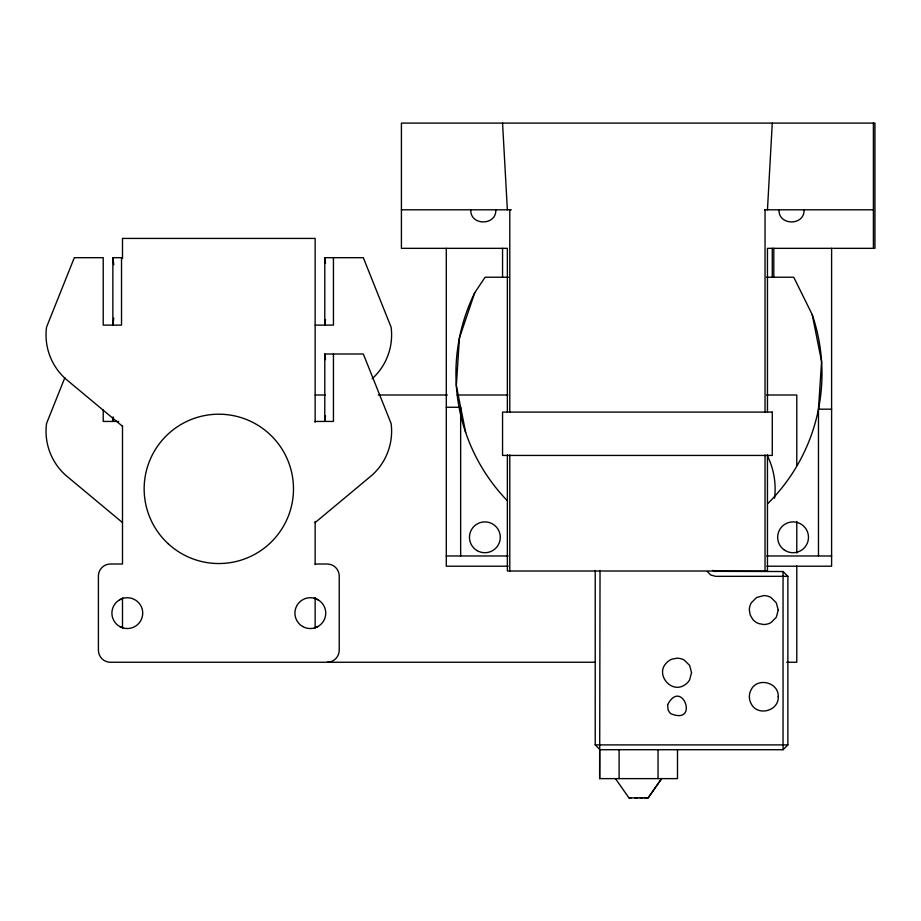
<?xml version="1.0" encoding="UTF-8"?>
<svg xmlns="http://www.w3.org/2000/svg" width="921" height="921" viewBox="0 0 921 921"><rect width="100%" height="100%" fill="white"/><g stroke="black" fill="none" stroke-linecap="round" stroke-linejoin="round"><path stroke-width="1.38" d="M677.499 749.717L677.499 778.625L599.652 778.625L600.032 570.456M495.809 209.804C496.569 225.944 470.021 225.944 470.769 209.804M804.056 209.804C804.804 225.944 778.257 225.944 779.016 209.804M767.458 209.804L772.27 123.103M818.47 555.973L818.47 409.177L821.578 361.493L812.23 314.637L793.752 277.233L766.548 277.233M113.767 318.09L112.857 325.113L112.857 257.684L122.493 257.684M113.398 417.225L112.857 421.438L112.857 417.144M325.504 319.495L324.779 325.113L324.779 257.684L363.311 257.684L391.103 327.185A59.14 59.14 0 0 1 372.234 378.681M325.504 415.82L324.779 421.438L324.779 354.009L363.311 354.009L391.103 423.51A59.14 59.14 0 0 1 372.234 475.006L315.143 522.587M508.392 277.233L485.079 277.233L474.764 292.694L459.429 337.938L456.332 385.611L465.669 432.467M64.884 377.622L46.534 423.51A59.14 59.14 0 0 0 65.403 475.006L122.493 522.587M648.177 797.874L661.623 778.625L648.177 797.874L629.665 797.897L628.928 797.874L615.447 778.625M599.652 778.625L599.652 749.717L783.057 749.717L787.869 744.893L787.869 576.327L783.057 571.527L714.397 571.354M123.322 628.018L119.603 626.476A15.415 15.415 0 0 1 119.603 599.79L123.322 598.247M314.314 628.018L318.033 626.476M647.636 797.874L646.45 797.874M631.069 797.874L628.928 797.874M646.577 797.874L644.861 797.874M637.505 797.874L635.018 797.874M642.536 797.874L640.072 797.874M401.418 209.804L511.305 209.804M764.637 209.804L873.407 209.804M315.143 325.113L333.448 325.113L333.448 257.684M315.143 395.005L325.205 395.005M378.289 395.005L447.41 395.005M457.196 395.005L507.793 395.005M766.583 395.005L796.78 395.005L796.78 465.416M446.294 407.266L460.65 407.266L460.65 555.973M818.47 409.177L831.605 409.177M118.717 421.438L103.221 421.438L103.221 409.96M315.143 421.438L333.448 421.438L333.448 354.009M446.294 555.973L508.07 555.973M766.733 555.973L831.605 555.973M315.143 564.009L327.185 564.009A12.042 12.042 0 0 1 339.227 576.051L339.227 650.214A12.042 12.042 0 0 1 327.185 662.257M508.116 566.208L446.294 566.208L446.294 248.336M766.905 566.208L831.605 566.208L831.605 248.336M787.869 576.327L715.629 576.327L710.816 575.038L707.282 571.527M595.496 662.257L110.451 662.257A12.042 12.042 0 0 1 98.409 650.214L98.409 576.051A12.042 12.042 0 0 1 110.451 564.009L122.493 564.009L122.493 425.721M786.718 662.257L796.78 662.257L796.78 565.989M595.219 570.456L595.219 744.893L787.869 744.893M715.629 571.527L712.543 570.387M314.314 598.247L318.033 599.79M122.493 426.262L65.403 378.681A59.14 59.14 0 0 1 46.534 327.185L74.325 257.684L103.221 257.684L103.221 325.113L121.526 325.113L121.526 257.684M595.219 744.893L600.032 749.717M324.779 257.684L325.504 263.302M324.779 354.009L325.504 359.639M112.857 257.684L113.767 264.707M502.555 123.103L507.367 209.804M873.407 123.103L873.407 248.336M796.78 521.447L796.78 553.061M783.057 571.527L783.057 749.717M773.813 248.336L773.813 277.233M772.27 248.336L772.27 277.233M767.458 411.94L767.458 248.336L874.95 248.336L874.95 123.103L401.418 123.103L401.418 248.336L507.367 248.336L507.367 411.94M767.458 454.859L767.458 571.02L507.367 571.02L507.367 454.859M765.04 209.804L765.04 412.09M765.04 454.916L765.04 571.02M658.043 749.717L658.043 778.625M619.108 749.717L619.108 778.625M509.785 209.804L509.785 412.09M509.785 454.916L509.785 571.02M502.555 248.336L502.555 277.233M315.143 422.313L315.143 238.424L122.493 238.424L122.493 258.536M315.143 521.447L315.143 564.55M315.143 597.602L315.143 627.777M122.493 598.086L122.493 627.673M812.23 314.637A183.026 183.026 0 0 1 767.964 503.373M507.16 500.552A183.026 183.026 0 0 1 474.764 292.694M119.603 626.476A15.415 15.415 0 0 0 142.72 613.133A15.415 15.415 0 0 0 119.603 599.79M767.561 456.137A74.67 74.67 0 0 1 774.526 498.273M691.544 672.652L689.622 679.871A14.137 14.137 0 0 1 684.326 685.178C671.248 693.663 655.384 674.782 666.033 663.385A14.103 14.103 0 0 1 672.169 659.091L677.096 658.204A14.621 14.621 0 0 1 684.326 660.15L689.622 665.423L691.544 672.652M778.233 610.059L776.311 617.277L771.015 622.561A14.621 14.621 0 0 1 763.785 624.507L758.858 623.621A14.103 14.103 0 0 1 752.733 619.326L750.224 614.986L749.337 610.059A14.621 14.621 0 0 1 751.283 602.829L756.567 597.533L763.785 595.588A14.621 14.621 0 0 1 771.015 597.533L776.311 602.829L778.233 610.059M778.233 696.748C778.993 710.966 757.73 716.653 751.283 703.955A14.621 14.621 0 0 1 751.283 689.392C757.925 676.889 778.97 682.553 778.233 696.748M667.621 704.703L668.059 709.677A9.532 9.532 0 0 0 670.914 713.763C699.58 725.357 682.07 677.384 667.621 704.703M772.27 412.09L502.555 412.09L502.555 455.435L772.27 455.435L772.27 412.09M477.17 550.654A15.415 15.415 0 0 0 500.287 537.311A15.415 15.415 0 0 0 477.17 523.957A15.415 15.415 0 0 0 477.17 550.654M783.852 549.664A15.415 15.415 0 0 0 808.373 539.119A15.415 15.415 0 0 0 786.983 523.151A15.415 15.415 0 0 0 783.852 549.664M302.618 626.476A15.415 15.415 0 0 0 325.746 613.133A15.415 15.415 0 0 0 302.618 599.79A15.415 15.415 0 0 0 302.618 626.476M168.301 543.851A74.67 74.67 0 0 0 291.692 505.134A74.67 74.67 0 0 0 196.461 417.627A74.67 74.67 0 0 0 168.301 543.851"/></g></svg>
